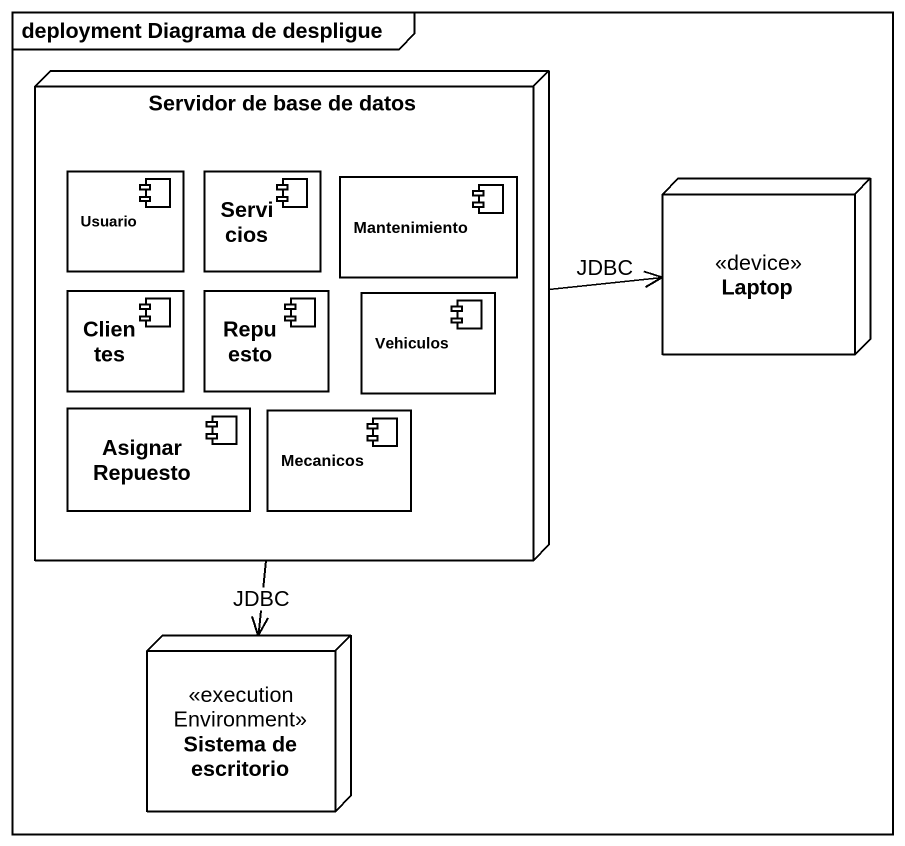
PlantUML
@startuml
mainframe deployment Diagrama de despligue
node "Servidor de base de datos" as Servidor_de_base_de_datos {
  component Usuario
  component Servicios
  component Mantenimiento
  component Clientes
  component Repuesto
  component Vehiculos
  component AsignarRepuesto
  component Mecanicos
}
node Laptop <<device>>
node "Sistema de escritorio" as Sistema_de_escritorio <<executionEnvironment>>
Servidor_de_base_de_datos -right-> Laptop : JDBC
Servidor_de_base_de_datos --> Sistema_de_escritorio : JDBC
@enduml
